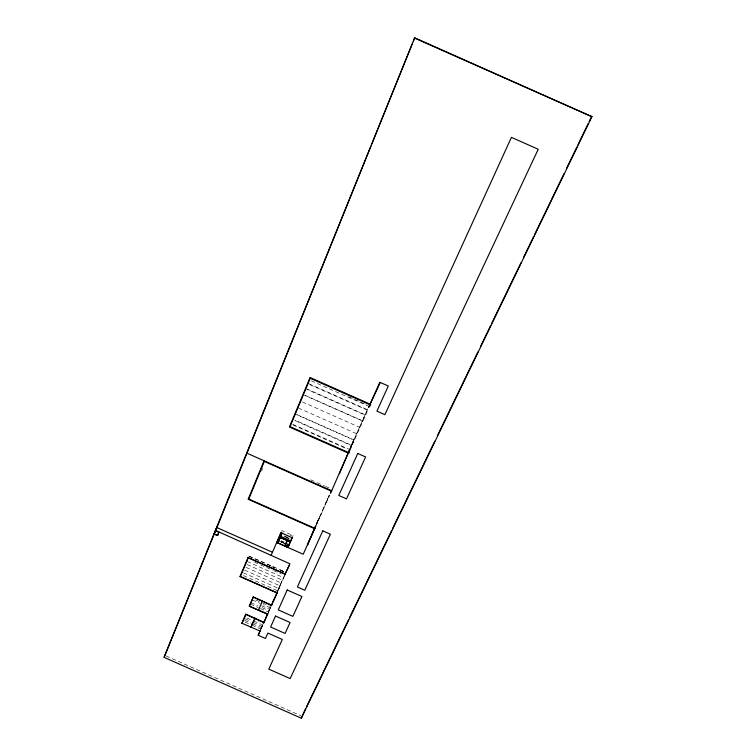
<?xml version="1.0" encoding="UTF-8"?>
<svg xmlns="http://www.w3.org/2000/svg" width="756" height="756" viewBox="0 0 756 756"><rect width="100%" height="100%" fill="white"/><g stroke="black" fill="none" stroke-linecap="round" stroke-linejoin="round"><path stroke-width="0.57" stroke-dasharray="3.78 2.83" d="M284.615 543.498L281.761 542.137L285.503 543.819M249.007 556.236L284.823 571.772M261.585 471.101L262.691 468.361M349.886 450.718L352.769 443.829L352.192 443.574L349.886 449.055L351.559 445.227L294.717 420.024M362.171 421.281L362.398 420.752L304.139 394.925M349.603 449.839L353.128 441.447L350 450.018M316.206 524.579L319.325 518.002L315.828 526.27M316.622 524.664L318.295 519.665M326.082 502.277L326.299 501.748L321.659 512.171M316.008 525.061L317.463 521.716M317.34 521.98L319.467 517.151M260.262 630.769L261.661 627.603L260.357 630.23M277.291 591.598L280.192 585.683L277.386 592.392M267.756 614.07L270.27 607.89L263.258 604.819M260.763 629.313L262.719 624.91M319.391 517.321L321.687 512.114M278.633 588.565L282.385 580.098M277.537 591.031L284.54 575.231M260.981 628.822L263.192 623.842M268.002 613.333L269.202 610.631M270.846 606.595L268.626 611.916M277.773 591.135L280.192 585.683M261.453 628.227L263.239 624.21M270.941 606.87L268.805 611.179M284.445 576.441L279.399 586.817M356.577 433.821L362.398 420.752M353.128 441.447L350.274 447.835L353.515 441.617M316.811 522.944L319.07 517.888M367.756 408.807L351.72 444.594L352.296 444.849L368.125 409.525M329.058 495.605L318.342 520.515L329.871 494.793M317.066 523.058L319.325 518.002M326.233 501.927L328.369 497.146M328.246 497.429L329.181 495.378M288.216 538.499L288.565 537.743M281.572 531.383L281.931 530.636L293.167 535.617L292.827 536.373L288.735 534.558M348.752 396.824L366.991 404.904M311.359 380.854L367.851 405.896M308.675 383.661L367.388 409.686L364.95 415.082L306.87 389.331M309.932 384.719L367.199 410.111M306.634 388.858L365.082 414.77L362.322 420.931L304.432 395.265M302.438 401.946L359.487 427.282M298.469 408.07L356.624 433.717L353.808 440.077L295.662 414.297M297.212 414.685L353.921 439.831L351.389 445.586L293.111 419.75M292.648 424.267L349.678 449.546M293.12 425.033L347.344 449.064M310.735 479.824L316.065 482.186M317.133 482.659L324.589 485.966M325.647 486.439L330.977 488.801M284.502 535.947L287.545 537.299M284.284 536.439L289.283 538.659M286.24 537.431L289.236 538.763M281.156 540.937L284.105 542.241M281.034 541.003L284.02 542.335M278.784 540.927L284.681 543.536M248.932 556.151L275.004 567.718M280.391 570.1L285.768 572.49M271.688 566.584L274.91 568.011M280.278 570.393L285.645 572.764M254.545 562.143L272.708 570.204M273.776 570.676L281.26 573.993M247.212 561.51L283.491 577.603M247.165 564.562L282.357 580.173M245.927 567.359L281.119 582.961M244.651 570.166L279.862 585.787M243.423 572.821L278.68 588.452M243.385 575.6L277.65 590.795M255.811 600.009L259.809 601.776M262.814 603.108L269.816 606.217M252.249 599.943L260.253 603.496M261.642 605.764L269.646 609.317M251.001 602.74L258.013 605.84M262.011 607.616L269.013 610.725M250.397 604.072L258.41 607.626M260.414 608.514L268.427 612.067M246.806 617.907L252.721 620.525M253.761 620.988L262.701 624.957M245.209 618.843L251.124 621.46M253.156 622.368L262.086 626.327M244.585 620.241L251.483 623.303M252.532 623.766L261.463 627.735M244.963 622.018L250.888 624.645M251.928 625.108L260.867 629.077M166.188 656L300.869 715.734M281.761 542.175L284.766 543.545"/><path stroke-width="1.13" d="M301.285 718.2L591.92 116.679L414.704 37.8L164.08 657.342L301.285 718.2L305.537 708.778M273.143 600.954L271.385 605.736L277.537 591.712L273.389 601.058M217.463 531.685L218.786 532.394L217.548 535.428L214.09 533.887L215.309 530.854L216.717 531.355M215.744 530.221L164.08 657.342M216.15 529.474L370.931 146.135M371.81 143.952L412.493 43.272M413.381 41.079L414.704 37.8M218.947 532.347L217.633 535.588L213.92 533.944L214.761 532.555M264.061 460.782L248.176 499.253L314.836 528.813L315.016 527.404M248.79 499.036L264.326 461.415M290.049 426.639L310.262 378.274M240.342 576.469L248.242 557.824M271.064 555.452L280.949 532.659L292.185 537.771M241.835 623.322L245.794 614.203L263.778 622.538M276.876 542.562L281.081 532.715M242.005 623.275L245.87 614.354M249.423 606.18L253.355 597.117M277.622 542.902L279.824 538.357L277.811 542.978M281.903 533.207L280.58 536.609L282.082 533.16M284.757 545.927L287.091 540.597M284.88 545.983L287.214 540.653M250.907 627.225L254.054 620.043L250.964 627.244M254.81 618.313L254.385 619.466L255.018 618.039M261.652 602.891L258.448 610.187L258.769 609.487M261.926 602.277L262.426 601.143M254.791 618.55L254.611 618.937M287.271 546.068L287.97 544.311L288.773 545.208M286.911 546.881L288.008 544.386M287.847 547.297L292.062 537.714M287.923 547.467L292.232 537.658M259.166 620.487L258.826 620.922L259.043 620.44M263.079 622.812L263.296 622.32M263.201 622.859L263.419 622.377M258.259 635.286L260.149 630.721L258.136 635.238L265.46 638.48L267.889 633.065L282.328 639.472L268.805 669.126L290.162 678.595L538.225 149.253L511.425 137.375L384.899 414.675L376.913 411.141L388.282 386.004L379.871 382.281L368.597 407.446L380.277 382.451M315.762 526.242L303.213 554.242L276.687 542.487M330.514 493.328L349.603 449.839L339.34 473.785M254.687 619.088L254.904 618.606M306.567 706.652L348.62 619.58M349.65 617.454L391.712 530.381M392.733 528.255L434.794 441.173M437.355 435.872L477.877 351.975M480.447 346.664L490.701 325.43M491.731 323.303L520.96 262.776M523.53 257.465L533.783 236.231M534.813 234.105L564.052 173.578M566.613 168.267L576.875 147.033M577.896 144.906L588.159 123.672M589.179 121.546L591.75 116.235M214.09 533.887L214.921 532.507M217.378 526.072L216.547 527.433L272.462 552.23M215.895 529.068L216.84 527.499M215.422 530.362L289.926 563.815L284.568 575.203L289.066 565.743M414.25 37.961L591.92 116.679M309.865 378.094L369.835 404.677M369.334 405.783L369.939 406.057L370.686 404.394L310.102 377.537L289.435 426.998L348.762 453.298L349.47 451.701L348.885 451.445M285.258 545.114L287.204 546.04M289.661 426.46L348.412 452.504M246.598 453.033L331.856 490.833L330.892 491.958M263.882 461.217L331.279 491.098M248.346 498.837L314.638 528.227M280.703 536.335L290.795 540.937M280.23 537.422L286.203 540.077L280.183 537.535M290.238 541.863L289.123 541.372L290.191 541.976M285.948 543.545L288.905 544.896M287.904 544.613L288.83 545.076M277.669 542.789L287.97 547.353M247.996 557.72L285.04 574.144M284.851 574.569L285.503 574.097L248.091 557.503L240.011 576.563L277.102 593.016L277.017 592.231M240.096 576.355L276.828 592.647M253.232 597.06L271.489 605.159M271.404 605.367L253.279 596.966L249.253 606.227L267.577 613.985M249.3 606.132L267.482 614.193M245.757 614.297L263.872 622.339M260.007 631.024L241.882 623.218M280.174 537.204L280.107 537.696L280.174 537.204M286.949 540.408L288.329 541.145L286.949 540.408M267.709 613.683L263.759 622.897L267.709 613.683M315.573 526.157L307.512 544.821L315.573 526.157M275.515 616.045L270.601 627.017L285.088 633.443L290.077 622.5L275.515 616.045M287.195 589.982L278.274 609.894L292.874 616.367L301.928 596.522L287.195 589.982M322.784 530.844L297.401 586.968L304.791 590.238L330.363 534.208L322.784 530.844M357.777 453.468L338.782 495.454L346.484 498.865L365.62 456.945L357.777 453.468"/></g></svg>
